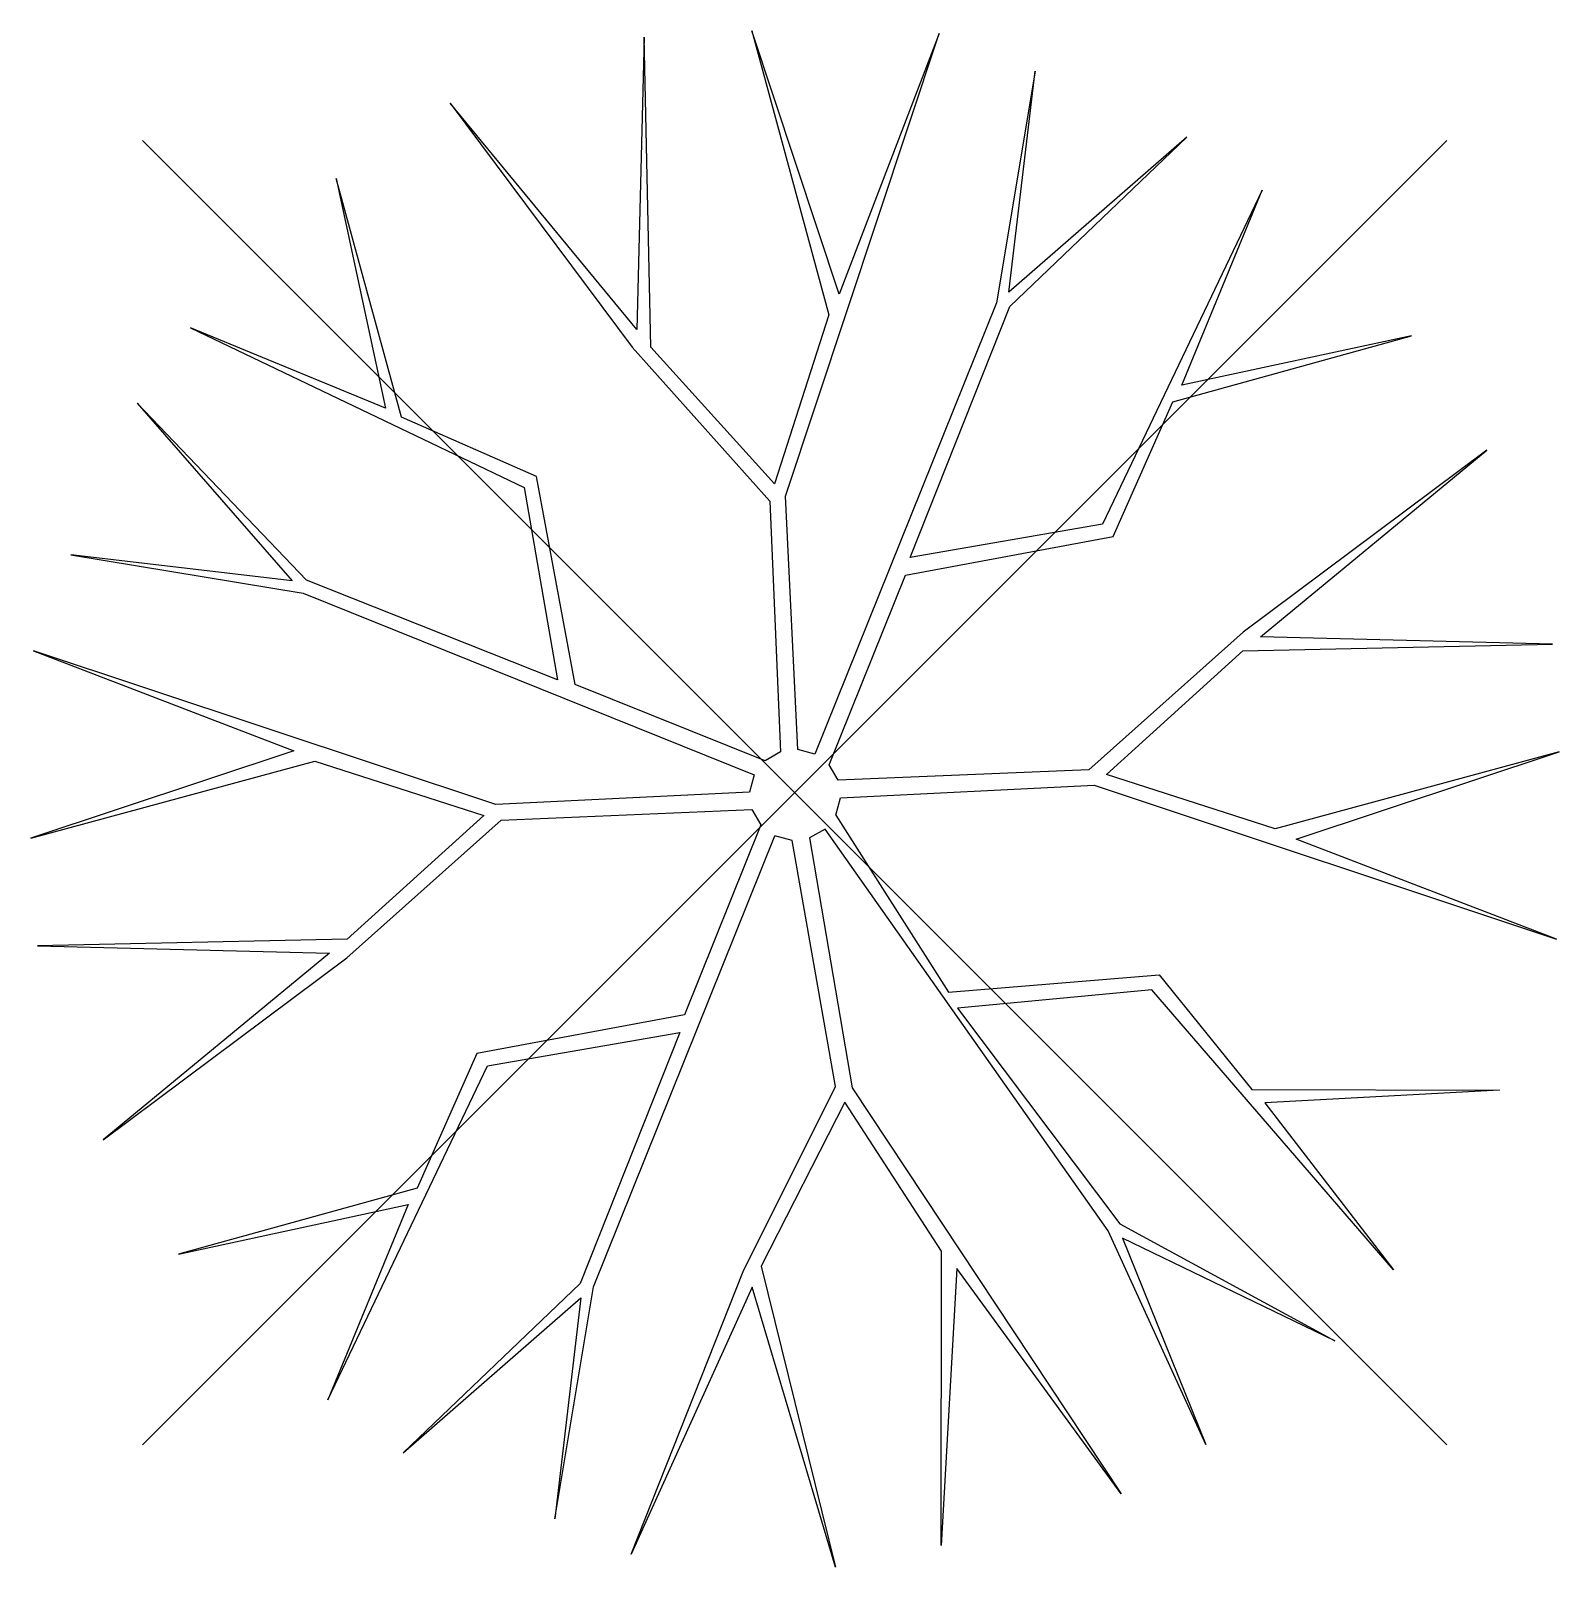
# Model space of a CAD drawing. Header units: metres. Extents: x -5 to 5, y -5.1 to 5.
import ezdxf

# ---------------------------------------------------------------- set-up
doc = ezdxf.new("R2010")
doc.units = ezdxf.units.M
doc.header["$LTSCALE"] = 0.2

msp = doc.modelspace()

# ---------------------------------------------------------------- linework, layer by layer
at = {"lineweight": -3}
for p, q in [((-4.293, 4.293), (4.293, -4.293)), ((4.293, 4.293), (-4.293, -4.293))]:
    msp.add_line(p, q, dxfattribs=at)
at = {"linetype": 'Continuous', "flags": 128}
for points in [[(0.133, 0.254), (0.021, 0.284), (-0.062, 1.953), (0.95, 4.997), (0.293, 3.283), (-0.283, 5.016), (0.225, 3.147), (-0.134, 2.034), (-0.947, 2.933), (-0.991, 4.973), (-1.04, 3.05), (-2.269, 4.539), (-1.071, 2.934), (-0.164, 1.919), (-0.095, 0.268)], [(0.285, 0.082), (0.226, 0.183), (0.728, 1.433), (2.097, 1.687), (2.488, 2.574), (4.059, 3.007), (2.548, 2.682), (3.076, 3.966), (2.025, 1.768), (0.759, 1.549), (1.416, 3.201), (2.58, 4.315), (1.41, 3.295), (1.582, 4.751), (1.329, 3.224), (0.133, 0.254)], [(-0.095, 0.268), (-0.196, 0.21), (-1.446, 0.712), (-1.701, 2.081), (-2.588, 2.472), (-3.02, 4.043), (-2.695, 2.531), (-3.979, 3.06), (-1.782, 2.009), (-1.562, 0.743), (-3.214, 1.4), (-4.328, 2.564), (-3.308, 1.394), (-4.765, 1.566), (-3.237, 1.313), (-0.267, 0.117)], [(0.27, -0.147), (0.3, -0.034), (1.97, 0.049), (5.014, -0.964), (3.3, -0.306), (5.033, 0.27), (3.163, -0.238), (2.051, 0.12), (2.949, 0.934), (4.989, 0.978), (3.066, 1.026), (4.555, 2.255), (2.951, 1.057), (1.935, 0.151), (0.285, 0.082)], [(-0.267, 0.117), (-0.297, 0.004), (-1.967, -0.078), (-5.011, 0.934), (-3.297, 0.276), (-5.03, -0.3), (-3.16, 0.208), (-2.048, -0.15), (-2.946, -0.964), (-4.986, -1.008), (-3.063, -1.056), (-4.552, -2.285), (-2.948, -1.087), (-1.932, -0.181), (-0.282, -0.111)], [(-0.282, -0.111), (-0.223, -0.212), (-0.725, -1.462), (-2.094, -1.717), (-2.485, -2.604), (-4.056, -3.037), (-2.545, -2.712), (-3.073, -3.996), (-2.022, -1.798), (-0.756, -1.578), (-1.413, -3.23), (-2.577, -4.345), (-1.408, -3.325), (-1.579, -4.781), (-1.326, -3.253), (-0.131, -0.283)], [(0.27, -0.147), (1.012, -1.314), (2.399, -1.2), (3.009, -1.953), (4.639, -1.959), (3.095, -2.042), (3.942, -3.142), (2.351, -1.297), (1.072, -1.418), (2.139, -2.839), (3.555, -3.609), (2.158, -2.932), (2.706, -4.292), (2.062, -2.884), (0.199, -0.24), (0.098, -0.298)], [(0.098, -0.298), (0.377, -1.942), (2.149, -4.615), (1.066, -3.133), (0.963, -4.956), (0.965, -3.018), (0.329, -2.038), (-0.222, -3.118), (0.268, -5.099), (-0.28, -3.256), (-1.078, -5.014), (-0.34, -3.152), (0.269, -1.935), (-0.018, -0.314), (-0.131, -0.283)]]:
    msp.add_lwpolyline(points, dxfattribs=at)

doc.saveas('drawing.dxf')
